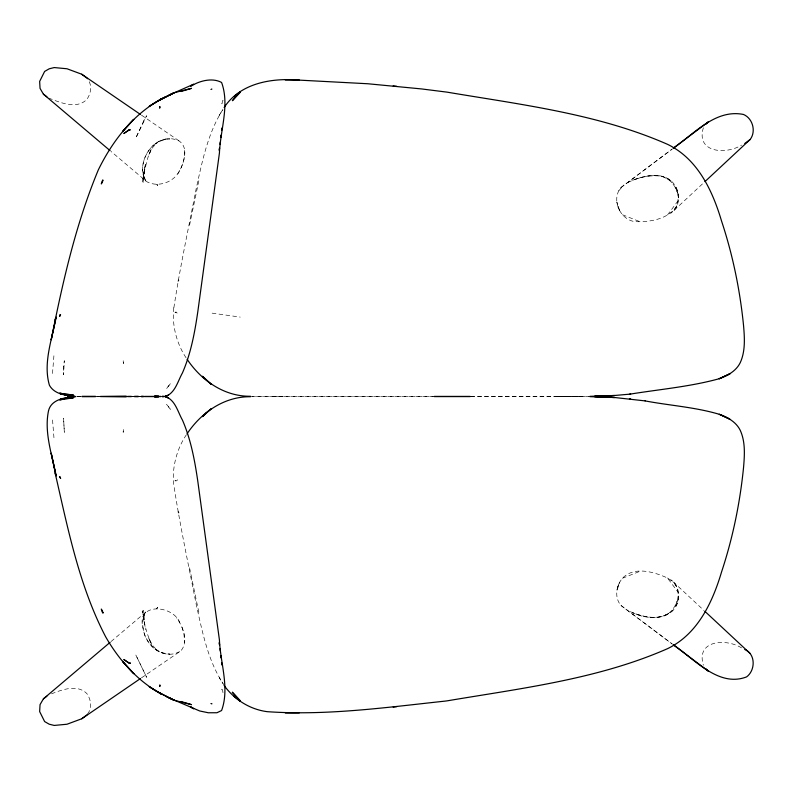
<?xml version="1.0" encoding="UTF-8"?>
<svg xmlns="http://www.w3.org/2000/svg" width="793" height="793" viewBox="0 0 793 793"><rect width="100%" height="100%" fill="white"/><g stroke="black" fill="none" stroke-linecap="round" stroke-linejoin="round"><path stroke-width="0.59" stroke-dasharray="3.96 2.97" d="M52.507 373.523L53.954 355.264M184.7 150.383C185.047 159.383 181.914 168.453 176.363 175.511M173.766 307.803C171.764 324.793 176.532 343.746 186.454 358.347M142.225 181.855L145.684 163.14L143.85 173.023L143.077 182.786L144.732 168.215L143.91 179.168L143.563 176.125L145.496 180.963C134.81 161.514 155.597 130.617 178.524 140.639C188.952 146.844 184.224 161.623 179.872 170.336C174.242 182.122 158.263 187.931 146.745 181.686L111.05 151.453M173.875 307.813C179.902 267.796 188.506 228.245 196.218 188.536C202.235 161.465 207.766 133.204 222.902 109.474M189.537 225.271L199.35 178.237M668.935 179.862L672.851 183.609L672.474 183.223L675.547 187.822L677.391 192.392L675.13 187.128C679.908 195.425 679.214 207.488 670.729 213.158C680.969 206.497 680.602 191.321 673.009 182.777C662.561 171.229 645.145 175.57 632.358 180.388C640.853 176.938 650.161 175.243 659.32 175.977C662.086 175.263 677.014 184.531 664.455 177.354M143.85 173.023L148.103 156.915L151.622 148.331L148.499 155.339L152.454 147.716L156.727 143.057L155.597 144.019C159.611 140.718 164.795 139.281 169.9 138.904C149.887 137.992 135.127 166.124 146.745 181.686M703.371 127.742C695.63 152.999 726.19 154.823 741.564 145.099M222.853 100.285L221.871 103.833L223.091 100.691M675.715 606.288C680.681 597.694 679.423 585.521 670.729 579.842C679.214 585.512 679.908 597.575 675.13 605.872L677.391 600.608L675.547 605.178L672.474 609.777L672.851 609.391C662.73 621.246 645.175 617.638 632.358 612.612C650.24 621.811 680.582 619.135 678.58 592.857L667.458 577.978C653.898 571.892 634.301 565.855 622.426 578.275C616.131 585.65 614.248 597.704 620.949 605.455L672.157 643.946L620.949 605.455M620.949 187.544L672.147 149.104L620.949 187.544C610.907 199.42 620.017 219.929 635.173 221.673C650.369 222.218 669.778 219.037 677.589 204.515M87.587 713.888C92.464 707.99 90.997 699.515 86.883 693.617C76.515 683.199 60.099 690.505 48.611 694.955M219.74 114.569L219.225 115.352L222.942 109.682M186.454 434.653C176.532 449.254 171.764 468.207 173.766 485.197M667.458 215.022L678.58 200.143L678.243 193.254L675.715 186.712M618.768 190.786L623.833 184.987M141.441 677.876L180.903 650.845C189.051 641.111 182.826 626.42 176.363 617.489M179.872 622.664C172.824 604.712 135.573 602.165 143.067 628.175C144.742 645.601 164.359 661.392 180.903 650.845M674.199 210.254L704.035 182.449M673.009 610.223C661.154 622.614 641.537 616.855 627.838 610.541M111.05 641.547L146.745 611.314M668.935 613.138L664.455 615.646M627.838 182.459C641.537 176.145 661.154 170.386 673.009 182.777M622.426 578.275L640.575 571.049M97.242 396.718L99.026 396.619M251.629 396.669L433.583 396.45M558.312 396.649L588.743 396.381M96.736 396.639L99.194 396.599L95.903 396.579M77.179 396.371L80.856 396.331M77.565 396.401L81.064 396.629M127.465 396.094L143.513 395.935M282.923 396.421L270.78 396.48L282.923 396.579M131.638 396.421L143.583 396.391L126.91 396.421M126.91 396.579L143.583 396.559L131.638 396.579M95.903 396.421L99.294 396.421L96.736 396.361M126.483 396.421L143.156 396.421M470.636 396.371L588.743 396.619M126.483 396.579L143.156 396.579M433.583 396.619L251.629 396.331M470.636 396.629L582.716 396.579M558.312 396.351L582.716 396.421M127.465 396.906L143.513 397.065M77.179 396.629L80.856 396.669M97.242 396.282L99.026 396.381M212.098 313.146L240.239 317.101M48.611 98.045C60.099 102.495 76.515 109.801 86.883 99.383C90.997 93.485 92.464 85.01 87.587 79.112M622.426 214.725L640.575 221.951M741.564 647.901C726.19 638.177 695.63 640.001 703.371 665.258M141.441 115.124L180.903 142.155M667.458 577.978L674.199 582.746L704.035 610.551M224.181 685.202C207.865 661.362 202.493 632.13 196.218 604.464C188.506 564.755 179.902 525.204 173.875 485.187M219.74 678.431L219.225 677.648L222.902 683.526M674.199 582.746L677.589 588.485M223.091 692.309L221.871 689.167L222.853 692.715M181.934 627.075L183.847 633.111L184.7 642.617M143.85 619.977L143.077 610.213C143.295 622.168 146.814 633.805 151.622 644.669L148.499 637.661L152.454 645.284L156.727 649.943L155.597 648.981C159.611 652.282 164.795 653.719 169.9 654.096C149.897 654.701 136.723 628.641 145.496 612.037L143.563 616.875L143.91 613.832L144.732 624.785L142.225 611.145L145.684 629.86M189.537 567.729L199.35 614.763M53.954 437.736L52.507 419.477M63.658 366.465L63.599 374.792L64.312 360.726L63.658 366.465M123.361 429.479L123.202 432.274L123.361 429.479M123.202 360.726L123.361 363.521L123.202 360.726M178.266 280.038L178.058 281.515L178.96 280.137L178.266 280.038M617.787 586.374L616.835 590.963L619.71 582.191L617.787 586.374M212.078 703.639L211.929 704.214L210.621 703.688L212.078 703.639M157.549 607.369L156.697 608.717L157.549 607.369M143.86 120.605L135.742 138.16L146.636 115.728L143.86 120.605M170.366 383.693L166.391 388.838L170.366 383.693M177.741 479.765L176.413 480.865L174.936 480.836L177.741 479.765M211.929 88.786L210.621 89.312L212.078 89.361L211.929 88.786M178.96 512.863L178.266 512.962L178.058 511.485L178.96 512.863M176.413 312.135L174.936 312.164L177.741 313.235L176.413 312.135M157.331 184.819L156.697 184.283L157.549 185.631L157.331 184.819M168.959 407.225L166.391 404.162L170.366 409.307L168.959 407.225M146.636 677.272L135.742 654.84L146.636 677.272M619.71 210.809L617.787 206.626L616.835 202.037L619.71 210.809M64.312 432.274L63.599 418.208L64.312 432.274"/><path stroke-width="1.19" d="M221.653 130.349L221.891 128.02M219.264 150.293L219.532 148.103M219.294 150.145L219.582 147.815M220.008 144.326L220.295 141.997M220.87 137.338L221.158 135.008L220.89 137.189M110.108 642.34L43.407 698.831L40.046 704.63L39.65 711.579L44.626 721.561L49.216 724.197L54.211 725.436L66.999 724.237L81.729 718.775L140.42 678.57M704.947 181.607L750.148 139.489C756.304 131.519 752.775 118.286 743.447 114.45C715.345 108.81 693.915 134.076 673.138 148.321L708.585 121.666L705.909 124.174M187.118 433.712C201.273 412.548 224.201 396.411 250.509 396.718M224.132 107.511C240.408 82.829 272.029 77.783 299.308 80.123L285.331 79.984M191.123 86.07C199.549 80.797 212.326 77.407 221.584 82.462C229.801 104.825 220.355 130.002 219.433 152.97L197.863 311.292C194.82 332.247 190.935 353.391 182.449 372.908C177.9 380.908 175.422 392.446 166.074 396.232M750.148 139.489L744.766 143.503M43.407 698.831L46.876 696.254M81.729 718.775L86.933 714.899M159.621 100.087L174.093 92.751L191.519 88.35L180.943 91.512M161.643 98.788L149.332 106.232L161.643 98.788C133.055 114.361 112.348 141.114 98.282 169.98C75.682 224.34 62.657 282.209 51.208 339.82L56.253 317.091L55.213 319.579L55.679 318.37C51.941 340.128 42.941 363.144 49.434 385.299C54.578 394.547 66.582 395.588 75.95 396.559C65.898 397.263 51.178 399.018 48.482 410.952C44.091 432.324 51.892 453.804 55.679 474.63L56.253 475.909L51.208 453.18L55.679 474.63L55.213 473.421C68 528.931 79.191 586.186 105.786 637.037C119.188 660.282 137.843 681.326 161.643 694.212L149.332 686.768L161.643 694.212M190.508 86.06L193.661 84.197L169.196 95.031L171.546 94.327M158.927 100.582L174.093 92.751L160.999 99.095L165.796 96.736M59.971 400.257L68.426 397.144L63.113 399.157M164.329 396.421L162.605 396.103M166.084 395.945L164.746 396.441C175.144 399.276 177.721 411.825 182.449 420.092C190.935 439.609 194.82 460.753 197.863 481.708L219.433 640.03C220.355 662.998 229.801 688.175 221.584 710.538L216.935 712.748L208.341 712.768L199.697 710.974L169.196 697.969L159.621 692.913M165.39 396.193L168.582 395.053M74.78 396.609L65.393 397.967L72.609 396.52L65.393 395.033L59.971 392.743M589.942 396.341L614.625 395.489L630.623 394.081M629.424 394.24C659.389 389.343 689.96 386.786 719.271 378.707C727.667 375.694 736.142 371.005 740.236 362.688C745.489 351.16 744.607 338.046 743.566 325.725C740.028 290.179 732.791 254.989 721.561 221.069C712.55 190.716 697.662 158.818 667.587 144.356C598.14 113.825 521.328 104.686 447.093 92.147L421.668 88.945L367.793 83.751L299.258 80.123M224.132 685.489C234.222 699.565 249.993 709.467 267.251 711.678C326.478 715.811 386.022 707.445 444.843 701.141L447.093 700.853C521.328 688.314 598.14 679.175 667.587 648.644C697.662 634.182 712.55 602.284 721.561 571.931C732.791 538.011 740.028 502.821 743.566 467.275C744.607 454.954 745.489 441.84 740.236 430.312C736.142 421.975 727.687 417.277 719.271 414.293C695.144 407.116 669.768 405.57 645.105 400.901M393.159 707.049L396.817 706.662M162.605 396.896L164.329 396.579M72.609 396.698L74.364 396.619M609.361 395.677L594.77 396.193L614.625 395.489M95.497 396.669L82.085 396.678M100.433 396.421L126.226 396.103M154.615 395.816L158.322 395.776M285.331 713.016L299.308 712.877M82.085 396.322L95.497 396.331M157.688 396.421L161.009 396.421M144.376 396.421L156.578 396.421M434.296 396.421L470.17 396.421M144.376 396.579L156.578 396.579M157.688 396.579L161.009 396.579M434.296 396.579L470.17 396.579M126.226 396.896L100.433 396.579M154.615 397.184L158.322 397.224M589.942 396.659L614.625 397.511L645.125 400.901M594.77 396.807L614.625 397.511L609.361 397.323M250.509 396.282C224.201 396.589 201.273 380.452 187.118 359.288M72.609 396.302L74.364 396.381M393.159 85.951L396.817 86.338M629.424 398.76L630.623 398.919M74.78 396.391L65.393 395.033L68.426 395.856L63.113 393.843M171.546 698.673L169.196 697.969L174.093 700.249L191.519 704.65L180.943 701.488M165.39 396.807L168.582 397.947L166.074 396.768M140.42 114.43L81.729 74.225L66.999 68.763L54.211 67.564L49.216 68.803L44.626 71.439L39.65 81.421L40.046 88.37L43.407 94.169L110.108 150.66M165.796 696.264L174.093 700.249L158.927 692.418M744.766 649.497C755.749 653.977 755.511 670.263 746.659 676.855C718.547 687.908 693.835 658.468 673.138 644.679L708.585 671.334L705.909 668.826M190.508 706.94L193.661 708.803L191.123 706.93M81.729 74.225L86.933 78.101M43.407 94.169L46.876 96.746M704.947 611.393L750.148 653.511M220.89 655.811L221.158 657.992L220.87 655.662M219.294 642.855L219.582 645.185M220.008 648.674L220.295 651.003M219.264 642.707L219.532 644.897M221.653 662.651L221.891 664.98M159.879 685.122L159.819 686.312L159.879 685.122M159.819 106.688L159.74 107.957L159.819 106.688M60.08 314.861L59.663 316.397L60.595 314.692L60.08 314.861M102.575 180.239L101.316 183.936L103.149 180.219L102.575 180.239M125.512 128.159L122.548 131.608L133.739 119.366L125.512 128.159M235.263 97.351L232.369 100.711L240.428 92.008L235.263 97.351M206.269 412.856L202.512 416.652L210.928 408.92L206.269 412.856M237.771 93.703L234.173 96.815L239.912 92.008L237.771 93.703M129.368 129.705L123.817 133.502L129.259 129.834L130.339 129.883L129.368 129.705M729.887 373.81L719.271 378.707L729.887 373.81M103.149 612.781L102.644 612.959L101.316 609.064L103.149 612.781M130.339 663.117L129.368 663.295L123.817 659.498L129.259 663.166L130.339 663.117M63.262 398.829L60.199 399.335L73.134 398.086L63.262 398.829M73.134 394.914L60.199 393.665L73.134 394.914M720.54 414.699L719.271 414.293L729.887 419.19L720.54 414.699M60.595 478.308L59.663 476.603L60.595 478.308M239.912 700.992L234.173 696.185L239.912 700.992M210.928 384.08L202.512 376.348L210.928 384.08M240.428 700.992L232.369 692.289L240.428 700.992M133.739 673.634L122.548 661.392L133.739 673.634"/></g></svg>
